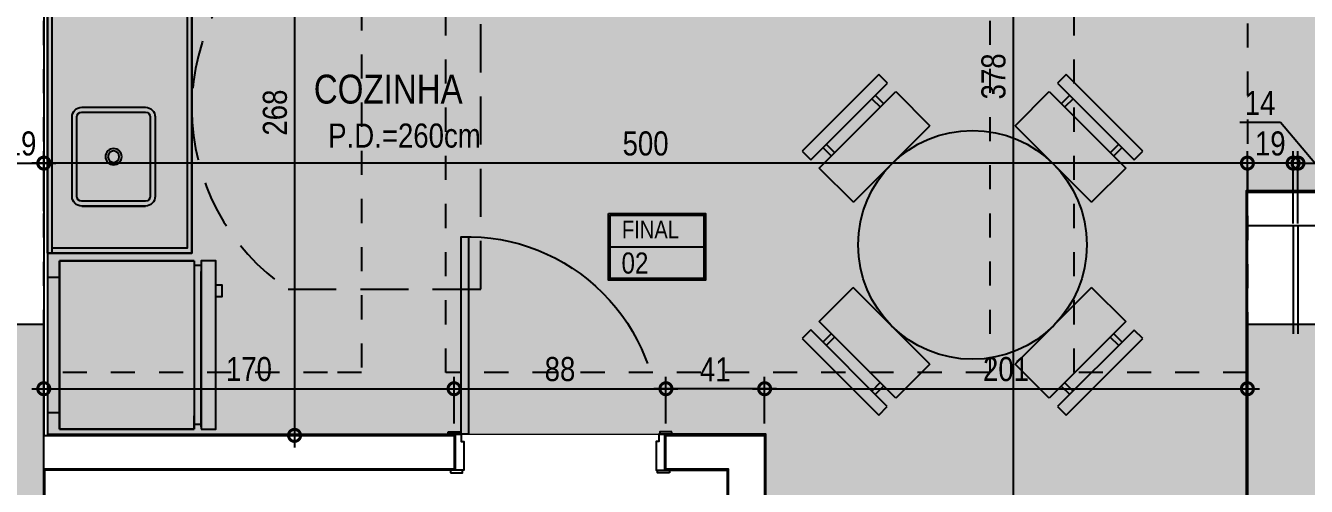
# Model space of a CAD drawing. Header units: metres. Extents: x -41 to 570, y -54 to 184.
# Drawn here: x -25.38 to -20.05, y 47.88 to 49.79 of the extents above; entities that cross this region are included whole.
import ezdxf
from ezdxf.enums import TextEntityAlignment as Align
from ezdxf.xclip import XClip

# ---------------------------------------------------------------- set-up
doc = ezdxf.new("R2010")
doc.units = ezdxf.units.M
doc.header["$XCLIPFRAME"] = 0
doc.linetypes.add('DASHEDX2', pattern=[1.5, 1, -0.5])
doc.linetypes.add('PUC$0$DASHEDX2', pattern=[1.5, 1, -0.5])
for name, color, linetype in [('1', 232, 'DASHEDX2'), ('4', 2, 'Continuous'), ('ARQ-DIM', 2, 'Continuous'), ('ARQ-SIM', 1, 'Continuous'), ('ARQ-TXT', 2, 'Continuous'), ('PUC$0$ARQ-ALV ACAB', 4, 'Continuous'), ('PUC$0$ARQ-ALV OSSO', 5, 'Continuous'), ('PUC$0$ARQ-CAX @ 1', 1, 'Continuous'), ('PUC$0$ARQ-HID', 7, 'Continuous'), ('PUC$0$ARQ-MOB', 7, 'Continuous'), ('PUC$0$ARQ-PRJ', 7, 'PUC$0$DASHEDX2')]:
    doc.layers.add(name, color=color, linetype=linetype)
doc.layers.add('PUC$0$ARQ-FORRO', color=9, linetype='Continuous', lineweight=5)
doc.styles.add('Adesa', font='ARIALN.TTF')
doc.dimstyles.new('ADESA 1-0050', dxfattribs={"dimtxt": 0.1, "dimasz": 0.1, "dimexe": 0.05, "dimexo": 0.05, "dimgap": 0.03, "dimtad": 1, "dimdec": 1, "dimlfac": 100, "dimzin": 12, "dimtxsty": 'Adesa', "dimblk": 'DOTSMALL', "dimcen": 1, "dimdle": 0.05, "dimclrd": 1, "dimclre": 1, "dimclrt": 256, "dimazin": 3, "dimtm": 1e-09, "dimtfac": 1, "dimtdec": 1, "dimtmove": 1, "dimatfit": 0, "dimldrblk": 'DOTSMALL', "dimfxl": 0.8, "dimtvp": 2, "dimtolj": 1, "dimtzin": 0, "dimarcsym": 0})

# ---------------------------------------------------------------- blocks, each defined once
blk = doc.blocks.new('PUC$0$00002ITA-AIT-PR-008-BSE-PLA-TIP-R00$0$Cuba 1')
blk.add_line((0.2050000000000978, 0.305000000000291), (0.2050000000000978, 0.03999999999996362))
for points in [[(0.1650000000001342, -4.547473508864641e-13, 0.414213562373095), (0.2050000000000978, 0.03999999999996362), (0.2050000000000978, 0.305000000000291, 0.414213562373095), (0.1650000000001342, 0.3449999999997999), (-0.1650000000001342, 0.3450000000002547, 0.414213562373095), (-0.2050000000001546, 0.3049999999998363), (-0.2050000000001546, 0.03999999999996362, 0.414213562373095), (-0.165000000000191, -4.547473508864641e-13)], [(-0.165000000000191, 0.02000000000043656), (0.1650000000001342, 0.01999999999952706, 0.414213562373095), (0.1849999999996612, 0.03999999999996362), (0.185000000000116, 0.3049999999998363, 0.414213562373095), (0.1650000000001342, 0.3249999999998181), (-0.1650000000001342, 0.3249999999998181, 0.414213562373095), (-0.185000000000116, 0.3049999999998363), (-0.1849999999996612, 0.03999999999996362, 0.414213562373095)]]:
    blk.add_lwpolyline(points, format="xyb", close=True)
for radius in [0.0337021129208581, 0.0237021129208581]:
    blk.add_circle((0, 0.1725000000001273), radius)
blk = doc.blocks.new('*U3397')
at = {"linetype": 'Continuous'}
blk.add_lwpolyline([(0, 0), (0, 0.5999999918791219), (-1.199999999998907, 0.5999999918791219), (-1.199999999998907, 0)], dxfattribs=at)
at = {"lineweight": -2}
for points in [[(-1.199999999998907, 0), (-1.199999999998907, 0.5999999918791219), (0, 0.5999999918791219), (0, 0)], [(-1.179999999998907, 0.02), (-1.179999999998907, 0.5799999918791219), (-0.02000000000000002, 0.5799999918791219), (-0.02, 0.02000000000000013)], [(0, 0.02), (-1.199999999998907, 0.02)], [(0, 0), (-1.199999999998907, 0)]]:
    blk.add_lwpolyline(points, dxfattribs=at)
at = {"lineweight": -2, "extrusion": (0, 0, -1), "zscale": -1, "rotation": 180}
blk.add_blockref('PUC$0$00002ITA-AIT-PR-008-BSE-PLA-TIP-R00$0$Cuba 1', (0.4000000000196451, 0.4474999923912041), dxfattribs=at)
blk = doc.blocks.new('*U3358')
for points in [[(-0.0449999999998454, 0.009997984114258342), (0.004999999999881755, 0.009997984114258342), (0.004999999999881755, -2.015886158888633e-06), (-0.0449999999998454, -2.015886158888633e-06)], [(0.8649999999987085, 0.009997984045676757), (0.8149999999989813, 0.009997984045676757), (0.8149999999989813, -2.015954768895198e-06), (0.8649999999987085, -2.015954768895198e-06)], [(-0.05500000000006366, -0.1599999999634463), (-0.005000000000336513, -0.1599999999634463), (-0.005000000000336513, -0.1499999999630006), (-0.05500000000006366, -0.1499999999630006)], [(0, -0.1499999999630859), (1.836970198722978e-17, -0.9699999999633985), (0.03000000000020011, -0.9699999999633985), (0.03000000000020009, -0.1499999999630859)], [(0.8749999999981309, -0.1599999999637873), (0.8249999999984038, -0.1599999999637873), (0.8249999999984038, -0.1499999999633417), (0.8749999999981309, -0.1499999999633417)]]:
    blk.add_lwpolyline(points, close=True)
for points in [[(-0.03999999999973625, -0.1499999999628585), (-3.410605131648481e-13, -0.1499999999630859), (-3.410605131648481e-13, -0.1199999999628858), (0.009999999999877218, -0.1199999999628858), (0.009999999999877208, -2.015931775732269e-06), (-0.02500000000077308, -2.015931548358593e-06), (-0.02499999999952252, -0.1499999999628585)], [(0.8599999999991678, -0.1499999999630859), (0.82, -0.1499999999633133), (0.82, -0.1199999999631132), (0.8099999999997817, -0.1199999999631132), (0.8099999999989859, -2.015968752376238e-06), (0.8450000000000909, -2.015968525002562e-06), (0.8449999999995225, -0.1499999999630859)]]:
    blk.add_lwpolyline(points)
at = {"layer": 'PUC$0$ARQ-PRJ'}
blk.add_arc((0.02365384615401838, -0.1736538461175936), 0.7966973711411199, 268.2986453946612, 1.701354605348371, dxfattribs=at)
blk = doc.blocks.new('PUC$0$pl apto tipo 2 puc')
at = {"layer": 'PUC$0$ARQ-ALV ACAB'}
for points in [[(-25.2938109331467, 0.7660866834710731), (-25.29380644525006, -1.905034687509279), (-23.59942166852166, -1.905037636971784), (-23.59942166852166, -2.055035621002936), (-23.66942183153754, -2.055035604673208)], [(-19.90392452470365, -0.8944722670301308), (-20.3138174298766, -0.8944710599096544), (-20.3138618571959, -2.303868240150332), (-22.3094662215249, -2.303868240150332), (-22.30942183153694, -1.905034682075382), (-22.46442184896702, -1.905034682075417), (-22.72942183153695, -1.905035623269441), (-22.72942183153695, -2.055035605839919), (-22.46942183153749, -2.055035605839919), (-22.46946622152544, -2.453843852803653), (-14.95874031513672, -2.453843797775863)]]:
    blk.add_lwpolyline(points, dxfattribs=at)
at = {"layer": 'PUC$0$ARQ-ALV OSSO'}
for points in [[(-24.6509143198766, 2.86041901385741), (-25.30881744382383, 2.860418981222268), (-25.30881744382383, -1.910034682075384), (-23.60442166851954, -1.910035675341597), (-23.60442183153646, -2.050035675341626), (-25.30881744382292, -2.05003468207542)], [(-20.30886183381179, -2.448843797776159), (-22.46446622152545, -2.448843798551589), (-22.46442183153749, -2.050035605839923), (-22.72442183153695, -2.050035605839923), (-22.72442183153695, -1.910035605839944), (-22.46442183153749, -1.910034682075384), (-22.31442183153695, -1.910034682075384), (-22.3144662215249, -2.308868240150335), (-20.30886185733428, -2.308868240150335), (-20.30881743001498, -0.8994710737728715), (-19.90892455241732, -0.8994722531669472), (-19.90892460132267, -1.039472171657976), (-19.95881742802688, -1.039471073772872), (-19.95854017026456, -2.308868239374905), (-18.04970120253723, -2.308868239374905), (-18.04997605605645, -1.03913501804466), (-19.2289245225314, -1.03947179378678), (-19.22892463120965, -0.8994713615553983), (-17.50911775940756, -0.8994809129914351), (-17.50911716002599, -0.8494809129933493), (-17.36911712231962, -0.8494974467863791), (-17.36911670400207, -0.8994701329405564), (-17.02907032773179, -0.8994701329405564), (-17.02900724611779, -1.039135855400338)], [(-20.11881742802688, -1.039471073772872), (-20.11881744183483, -1.488836797142547)], [(-20.09881742802688, -1.039471073772872), (-20.09881744183483, -1.488836797142547)]]:
    blk.add_lwpolyline(points, dxfattribs=at)
at = {"layer": 'PUC$0$ARQ-ALV OSSO', "elevation": 8.63671264700074e-06}
blk.add_lwpolyline([(-19.95881742802688, -1.039471073772872), (-20.3088174339154, -1.039471064018819)], dxfattribs=at)
at = {"layer": 'PUC$0$ARQ-CAX @ 1', "xscale": -1, "rotation": 180}
blk.add_blockref('*U3358', (-23.57442184815656, -2.055037636934482), dxfattribs=at)
at = {"layer": 'PUC$0$ARQ-HID', "extrusion": (0, 0, -1), "xscale": -1.000000000000006, "zscale": -1.000000000000006, "rotation": 90}
blk.add_blockref('*U3397', (25.29380687045455, -1.152542704553106), dxfattribs=at)
blk = doc.blocks.new('PUC$0$GELADEIRA')
for p, q in [((-0.6999985621428777, 0.7092458692974333), (-0.699998562140604, 0.1500008279879694)), ((-0.6999985621404903, 0.7092458692974333), (1.437859395991836e-06, 0.7092458692974333)), ((-0.699998562140604, 0.1500008279870599), (-0.699998562140604, 0.7092458692974333)), ((-0.6999985621404903, 0.1500008279879694), (-0.6999985621404903, 0.7092458692974333)), ((-0.009807916487375223, 0.7391569013258277), (-0.6546741207783497, 0.7391569013258277)), ((-0.05502648320498338, 0.7391492746525046), (-0.009807923656921957, 0.7391569013276467)), ((-0.009807916487261537, 0.7391569013267372), (-0.05502143961894035, 0.7391492755010631)), ((1.437857008568244e-06, 0.7092458693010713), (-0.05502143962155515, 0.7092458692992523)), ((-0.05502143961894035, 0.7092458692983428), (1.437859509678674e-06, 0.7092458692983428)), ((1.437859395936325e-06, 0.1500008279887652), (1.437857008568244e-06, 0.7092458693010713)), ((1.437859395991836e-06, 0.7092458692974333), (1.437859395936325e-06, 0.1500008279869463)), ((1.437859509678674e-06, 0.7092458692983428), (1.437859509623163e-06, 0.1500008279878557)), ((-0.699998562140604, 0.1500008279879694), (1.437859395936325e-06, 0.1500008279887652)), ((1.437859395936325e-06, 0.1500008279869463), (-0.699998562140604, 0.1500008279870599)), ((1.437859509623163e-06, 0.1500008279878557), (-0.6999985621404903, 0.1500008279879694))]:
    blk.add_line(p, q)
blk.add_lwpolyline([(1.437859509678674e-06, 0.7391569013267372), (1.437859509678674e-06, 0.800000827989038), (-0.6999985621404903, 0.8000008279891517), (-0.6999985621404903, 0.7391569013267372)], close=True)
for points in [[(-0.5999985621404675, 0.8000008279891517), (-0.5999985621404675, 0.8240008279891526), (-0.5499985621404562, 0.8240008279891526), (-0.5499985621404562, 0.8000008279891517)], [(-0.6799985621405085, 0.7391569013267372), (-0.6799985621405085, 0.7092458692974333)], [(-0.01999856214047213, 0.7391569013267372), (-0.01999856214047213, 0.7092458692983428)], [(-0.6299985621404403, 0.1500008279879694), (-0.6299985621400992, 0.1000008279879012), (-0.06999856214099515, 0.100000827990175), (-0.06999999999999323, 0.1500000019029131)]]:
    blk.add_lwpolyline(points)
blk = doc.blocks.new('PUC$0$ARQ-LAY-CAD')
for p, q in [((-0.2250000071179556, 0.2999999999993292), (-0.2250000071179556, 0.250000056934482)), ((0.2249999999997954, 0.2999999999993292), (-0.2250000071179556, 0.2999999999993292)), ((0.2249999999997954, 0.250000056934482), (0.2249999999997954, 0.2999999999993292)), ((-0.2250000071179556, 0.250000056934482), (0.2249999999997954, 0.250000056934482)), ((-0.153799955449017, 0.2500001270509529), (-0.1537999483321073, 0.2000001270508278)), ((-0.1337999554499447, 0.250000129897785), (-0.1337999483329213, 0.2000001298974894)), ((-0.1337999554499447, 0.250000129897785), (-0.1337999483329213, 0.2000001298984557)), ((0.1337979952626256, 0.2500000932314492), (0.1337980023794216, 0.2000000932312105)), ((0.1537979952628348, 0.2500000960771445), (0.1537980023790624, 0.2000000960779289)), ((-0.2249999999999091, 0.2000000569358349), (0.2249999999997954, 0.2000000569358349)), ((-0.2249999999999091, 0), (-0.2249999999999091, 0.2000000569358349)), ((0.2249999999997954, 0.2000000569358349), (0.2249999999997954, 0))]:
    blk.add_line(p, q)
blk.add_lwpolyline([(-0.2249999999999091, 0), (0.2249999999997954, 0)])
blk = doc.blocks.new('PUC$0$layout pcd puc 4')
at = {"layer": 'PUC$0$ARQ-MOB', "color": 7}
blk.add_circle((6.487021553187368, 3.974986310759519, -4.318356323902826e-06), 0.475, dxfattribs=at)
at = {"layer": 'PUC$0$ARQ-MOB'}
for name, p, rotation in [('PUC$0$GELADEIRA', (10.43000202778858, 4.740553274445055), 90), ('PUC$0$ARQ-LAY-CAD', (6.15114583214045, 4.310862031839825, -4.318356323902826e-06), 45.00000000000003), ('PUC$0$ARQ-LAY-CAD', (6.823220932958773, 4.310526293187472, -4.318356323902826e-06), 315), ('PUC$0$ARQ-LAY-CAD', (6.151145832107066, 3.639110589712601, -4.318356323902826e-06), 135), ('PUC$0$ARQ-LAY-CAD', (6.822897274234283, 3.639110589679213, -4.318356323902826e-06), 224.9999999999999)]:
    blk.add_blockref(name, p, dxfattribs=dict(at, rotation=rotation))
blk = doc.blocks.new('PUC$0$pl forro pcd 4')
at = {"layer": 'PUC$0$ARQ-FORRO'}
h = blk.add_hatch(color=256, dxfattribs=at)
h.dxf.hatch_style = 1
h.paths.add_polyline_path([(-7.23879652696229, -2.089368083060542), (-5.339993493638598, -2.089353506230857), (-5.339994648482001, -0.6993584898834087), (-1.879394940012102, -0.6993555643876022), (-1.879389246602937, 0.5686286824677751), (-1.729389246758299, 0.5686286824677751), (-1.729387769846628, -2.541876457939907e-05), (4.037659095956769e-11, -2.403057370514716e-05), (-4.487856269719259e-06, 2.671097340406646), (-2.984389101569381, 2.67109733497275), (-2.984389101569381, 3.069950566428709), (-4.979993465898378, 3.069957869700183), (-4.97999350319002, 1.660540739796744), (-7.238786581929105, 1.660530432728436)])
blk.add_lwpolyline([(-7.23879652696229, -2.089368083060542), (-5.339993493638598, -2.089353506230857), (-5.339994648482001, -0.6993584898834087), (-1.879394940012102, -0.6993555643876022), (-1.879389246602937, 0.5686286824677751), (-1.729389246758299, 0.5686286824677751), (-1.729387769846628, -2.541876457939907e-05), (4.037659095956769e-11, -2.403057370514716e-05), (-4.487856269719259e-06, 2.671097340406646), (-2.984389101569381, 2.67109733497275), (-2.984389101569381, 3.069950566428709), (-4.979993465898378, 3.069957869700183), (-4.97999350319002, 1.660540739796744), (-7.238786581929105, 1.660530432728436)], close=True, dxfattribs=at)
blk = doc.blocks.new('PUC')
at = {"layer": 'PUC$0$ARQ-ALV ACAB', "elevation": -4.318356323902826e-06}
for points in [[(25.70498869996278, -47.54494141498326), (25.30003309, -47.54494141498326), (25.29503309, -47.54494141498326), (25.29503285467322, -47.94875052779589)], [(23.66059308772575, -47.94374960808621), (25.29503285758704, -47.94375056058443)]]:
    blk.add_lwpolyline(points, dxfattribs=at)
at = {"layer": 'PUC$0$ARQ-PRJ', "ltscale": 0.2, "elevation": -4.31835632350037e-06}
blk.add_lwpolyline([(24.28497813476367, -48.69624250820576), (23.48497813476542, -48.69624250820485), (23.48497813476349, -50.19624250820576), (24.28497813476367, -50.19624250820576, 0.5333333333332932)], format="xyb", close=True, dxfattribs=at)
at = {"layer": 'PUC$0$ARQ-ALV OSSO', "rotation": 180}
blk.add_blockref('PUC$0$pl apto tipo 2 puc', (-0.008828743811791995, -49.99878521275942, -4.318356323902826e-06), dxfattribs=at)
at = {"layer": 'PUC$0$ARQ-FORRO'}
blk.add_blockref('PUC$0$pl forro pcd 4', (25.28498218929454, -50.76487119067353, -4.318356323902826e-06), dxfattribs=at)
at = {"layer": 'PUC$0$ARQ-MOB'}
blk.add_blockref('PUC$0$layout pcd puc 4', (14.9549775947154, -52.85491027823139, -4.318356323902826e-06), dxfattribs=at)
blk = doc.blocks.new('N AP')
for points in [[(0.3098251717421572, 0.522305559704147), (0.8623520984882341, 0.522305559704147), (0.8623520984882341, 0.1419261957559001), (0.3098251717421572, 0.1419261957559001)], [(0.3198251717421481, 0.512305559704156), (0.8523520984882432, 0.512305559704156), (0.8523520984882432, 0.1519261957558911), (0.3198251717421481, 0.1519261957558911)]]:
    blk.add_lwpolyline(points, close=True)
for points in [[(0.3198251717421481, 0.3321158777300235), (0.8523520984882432, 0.3321158777300235)], [(0.3198251717421481, 0.1519261957558911), (0.8523520984882432, 0.1519261957558911)]]:
    blk.add_lwpolyline(points)
at = {"insert": (0.3864220730293954, 0.4801433299506443), "char_height": 0.1, "attachment_point": 1, "style": 'Adesa'}
blk.add_mtext_dynamic_manual_height_columns('FINAL', width=0.3500996247524721, gutter_width=50, heights=[0], dxfattribs=at)
at = {"style": 'Adesa'}
blk.add_attdef('00', text='', height=0.1, dxfattribs=at).set_placement((0.5673084881182842, 0.1710484540343935), align=Align.CENTER)
blk = doc.blocks.new('_DotSmall')
at = {"color": 0, "linetype": 'ByBlock', "const_width": 0.5}
blk.add_lwpolyline([(-0.0625, 0, 1), (0.0625, 0, 1)], format="xyb", close=True, dxfattribs=at)
blk = doc.blocks.new('*D316')
at = {"layer": 'ARQ-DIM', "color": 1, "lineweight": -2, "transparency": 16777216}
for p, q in [((-25.48961670640481, 49.18815456912157), (-25.48961670640481, 49.26952796761465)), ((-25.29939908816097, 49.18815410744569), (-25.29939908816097, 49.26952796761465)), ((-25.53961670640481, 49.21952796761465), (-25.24939908816097, 49.21952796761465))]:
    blk.add_line(p, q, dxfattribs=at)
at = {"layer": 'Defpoints', "color": 0, "transparency": 16777216}
for p in [(-25.29939908816097, 49.21952796761465), (-25.48961670640481, 49.13815456912157, -4.318356323902826e-06), (-25.29939908816097, 49.13815410744569, -4.318356323902826e-06)]:
    blk.add_point(p, dxfattribs=at)
at = {"layer": 'ARQ-DIM', "color": 1, "lineweight": -2, "transparency": 16777216, "xscale": 0.1, "yscale": 0.1, "zscale": 0.1, "rotation": 180}
blk.add_blockref('_DotSmall', (-25.48961670640481, 49.21952796761465), dxfattribs=at)
at = {"layer": 'ARQ-DIM', "color": 1, "lineweight": -2, "transparency": 16777216, "xscale": 0.1, "yscale": 0.1, "zscale": 0.1}
blk.add_blockref('_DotSmall', (-25.29939908816097, 49.21952796761465), dxfattribs=at)
at = {"layer": 'ARQ-DIM', "transparency": 16777216, "insert": (-25.39450789728289, 49.30058526638683), "char_height": 0.1, "attachment_point": 5, "style": 'Adesa'}
blk.add_mtext('\\A1;19', dxfattribs=at)
blk = doc.blocks.new('*D358')
at = {"layer": 'ARQ-DIM', "color": 1, "lineweight": -2, "transparency": 16777216}
for p, q in [((-20.16265922632746, 49.38884928406008), (-20.33214080886497, 49.38884928406008)), ((-20.01998869211356, 49.21952796761465), (-20.16265922632746, 49.38884928406008)), ((-20.08998868421509, 48.96933746400328), (-20.08998868421509, 49.26952796761465)), ((-19.94998870001204, 49.10933643175706), (-19.94998870001204, 49.26952796761465)), ((-20.08998868421509, 49.21952796761465), (-20.18998868421509, 49.21952796761465)), ((-20.08998868421509, 49.21952796761465), (-19.94998870001204, 49.21952796761465)), ((-20.08998868421509, 49.21952796761465), (-19.94998870001204, 49.21952796761465)), ((-19.94998870001204, 49.21952796761465), (-19.84998870001203, 49.21952796761465))]:
    blk.add_line(p, q, dxfattribs=at)
at = {"layer": 'Defpoints', "color": 0, "transparency": 16777216}
for p in [(-19.94998870001204, 49.21952796761465), (-19.94998870001204, 49.05933643175707, -4.318356323902826e-06), (-20.08998868421509, 48.91933746400328, -4.318356323902826e-06)]:
    blk.add_point(p, dxfattribs=at)
at = {"layer": 'ARQ-DIM', "color": 1, "lineweight": -2, "transparency": 16777216, "xscale": 0.1, "yscale": 0.1, "zscale": 0.1}
blk.add_blockref('_DotSmall', (-20.08998868421509, 49.21952796761465), dxfattribs=at)
at = {"layer": 'ARQ-DIM', "color": 1, "lineweight": -2, "transparency": 16777216, "xscale": 0.1, "yscale": 0.1, "zscale": 0.1, "rotation": 180}
blk.add_blockref('_DotSmall', (-19.94998870001204, 49.21952796761465), dxfattribs=at)
at = {"layer": 'ARQ-DIM', "transparency": 16777216, "insert": (-20.24740001759622, 49.46905392253211), "char_height": 0.1, "attachment_point": 5, "style": 'Adesa'}
blk.add_mtext('\\A1;14', dxfattribs=at)
blk = doc.blocks.new('*D359')
at = {"layer": 'ARQ-DIM', "color": 1, "lineweight": -2, "transparency": 16777216}
for p, q in [((-20.2999886901036, 48.96933747375734), (-20.2999886901036, 49.26952796761465)), ((-20.10998868421508, 48.96933746400328), (-20.10998868421508, 49.26952796761465)), ((-20.05998868421508, 49.21952796761465), (-20.3499886901036, 49.21952796761465))]:
    blk.add_line(p, q, dxfattribs=at)
at = {"layer": 'Defpoints', "color": 0, "transparency": 16777216}
for p in [(-20.2999886901036, 49.21952796761465), (-20.2999886901036, 48.91933747375734, 4.318356323097915e-06), (-20.10998868421508, 48.91933746400328, -4.318356323902826e-06)]:
    blk.add_point(p, dxfattribs=at)
at = {"layer": 'ARQ-DIM', "color": 1, "lineweight": -2, "transparency": 16777216, "xscale": 0.1, "yscale": 0.1, "zscale": 0.1, "rotation": 180}
blk.add_blockref('_DotSmall', (-20.2999886901036, 49.21952796761465), dxfattribs=at)
at = {"layer": 'ARQ-DIM', "color": 1, "lineweight": -2, "transparency": 16777216, "xscale": 0.1, "yscale": 0.1, "zscale": 0.1}
blk.add_blockref('_DotSmall', (-20.10998868421508, 49.21952796761465), dxfattribs=at)
at = {"layer": 'ARQ-DIM', "transparency": 16777216, "insert": (-20.20498868715934, 49.30058526638683), "char_height": 0.1, "attachment_point": 5, "style": 'Adesa'}
blk.add_mtext('\\A1;19', dxfattribs=at)
blk = doc.blocks.new('*D360')
at = {"layer": 'ARQ-DIM', "color": 1, "lineweight": -2, "transparency": 16777216}
for p, q in [((-25.29998870001204, 49.01934968047147), (-25.29998870001204, 49.26952796761465)), ((-20.2999886901036, 48.96933747375734), (-20.2999886901036, 49.26952796761465)), ((-20.2499886901036, 49.21952796761465), (-25.34998870001204, 49.21952796761465))]:
    blk.add_line(p, q, dxfattribs=at)
at = {"layer": 'Defpoints', "color": 0, "transparency": 16777216}
for p in [(-25.29998870001204, 49.21952796761465), (-25.29998870001204, 48.96934968047147, -4.318356323902826e-06), (-20.2999886901036, 48.91933747375734, 4.318356323097915e-06)]:
    blk.add_point(p, dxfattribs=at)
at = {"layer": 'ARQ-DIM', "color": 1, "lineweight": -2, "transparency": 16777216, "xscale": 0.1, "yscale": 0.1, "zscale": 0.1, "rotation": 180}
blk.add_blockref('_DotSmall', (-25.29998870001204, 49.21952796761465), dxfattribs=at)
at = {"layer": 'ARQ-DIM', "color": 1, "lineweight": -2, "transparency": 16777216, "xscale": 0.1, "yscale": 0.1, "zscale": 0.1}
blk.add_blockref('_DotSmall', (-20.2999886901036, 49.21952796761465), dxfattribs=at)
at = {"layer": 'ARQ-DIM', "transparency": 16777216, "insert": (-22.79998869505782, 49.30058526638683), "char_height": 0.1, "attachment_point": 5, "style": 'Adesa'}
blk.add_mtext('\\A1;500', dxfattribs=at)
blk = doc.blocks.new('*D374')
at = {"layer": 'ARQ-DIM', "color": 1, "lineweight": -2, "transparency": 16777216}
for p, q in [((-24.25836611128235, 50.81989583023987), (-24.25836611128235, 48.0387733829817)), ((-24.49120387242601, 50.76989583023988), (-24.20836611128235, 50.76989583023988)), ((-24.49120085472417, 48.08877338298169), (-24.20836611128235, 48.08877338298169))]:
    blk.add_line(p, q, dxfattribs=at)
at = {"layer": 'Defpoints', "color": 0, "transparency": 16777216}
for p in [(-24.54120387242601, 50.76989583023988, -4.318356323902826e-06), (-24.54120085472417, 48.08877338298169, -4.318356323902826e-06), (-24.25836611128235, 48.08877338298169)]:
    blk.add_point(p, dxfattribs=at)
at = {"layer": 'ARQ-DIM', "color": 1, "lineweight": -2, "transparency": 16777216, "xscale": 0.1, "yscale": 0.1, "zscale": 0.1}
for p, rotation in [((-24.25836611128235, 50.76989583023988), 90), ((-24.25836611128235, 48.08877338298169), 270)]:
    blk.add_blockref('_DotSmall', p, dxfattribs=dict(at, rotation=rotation))
at = {"layer": 'ARQ-DIM', "transparency": 16777216, "insert": (-24.3394234100545, 49.42933460661078), "char_height": 0.1, "attachment_point": 5, "rotation": 90, "style": 'Adesa'}
blk.add_mtext('\\A1;268', dxfattribs=at)
blk = doc.blocks.new('*D379')
at = {"layer": 'ARQ-DIM', "color": 1, "lineweight": -2, "transparency": 16777216}
for p, q in [((-21.27330642612014, 51.5192020791067), (-21.27330642612014, 47.6399169726091)), ((-21.1405867500304, 51.4692020791067), (-21.32330642612014, 51.4692020791067)), ((-21.15119779023644, 47.6899169726091), (-21.32330642612014, 47.6899169726091))]:
    blk.add_line(p, q, dxfattribs=at)
at = {"layer": 'Defpoints', "color": 0, "transparency": 16777216}
for p in [(-21.0905867500304, 51.4692020791067, -8.636712647805652e-06), (-21.27330642612014, 47.6899169726091), (-21.10119779023644, 47.6899169726091, -4.318356323902826e-06)]:
    blk.add_point(p, dxfattribs=at)
at = {"layer": 'ARQ-DIM', "color": 1, "lineweight": -2, "transparency": 16777216, "xscale": 0.1, "yscale": 0.1, "zscale": 0.1}
for p, rotation in [((-21.27330642612014, 51.4692020791067), 90), ((-21.27330642612014, 47.6899169726091), 270)]:
    blk.add_blockref('_DotSmall', p, dxfattribs=dict(at, rotation=rotation))
at = {"layer": 'ARQ-DIM', "transparency": 16777216, "insert": (-21.35436372489229, 49.5795595258579), "char_height": 0.1, "attachment_point": 5, "rotation": 90, "style": 'Adesa'}
blk.add_mtext('\\A1;378', dxfattribs=at)
blk = doc.blocks.new('*D382')
at = {"layer": 'ARQ-DIM', "color": 1, "lineweight": -2, "transparency": 16777216}
for p, q in [((-25.29998870001204, 48.13877385570077), (-25.29998870001204, 48.33252097652395)), ((-23.595592924709, 48.13877177651792), (-23.595592924709, 48.33252097652395)), ((-25.34998870001204, 48.28252097652395), (-23.545592924709, 48.28252097652395))]:
    blk.add_line(p, q, dxfattribs=at)
at = {"layer": 'Defpoints', "color": 0, "transparency": 16777216}
for p in [(-23.595592924709, 48.28252097652395), (-25.29998870001204, 48.08877385570077, -4.318356323902826e-06), (-23.595592924709, 48.08877177651792, -4.318356323902826e-06)]:
    blk.add_point(p, dxfattribs=at)
at = {"layer": 'ARQ-DIM', "color": 1, "lineweight": -2, "transparency": 16777216, "xscale": 0.1, "yscale": 0.1, "zscale": 0.1, "rotation": 180}
blk.add_blockref('_DotSmall', (-25.29998870001204, 48.28252097652395), dxfattribs=at)
at = {"layer": 'ARQ-DIM', "color": 1, "lineweight": -2, "transparency": 16777216, "xscale": 0.1, "yscale": 0.1, "zscale": 0.1}
blk.add_blockref('_DotSmall', (-23.595592924709, 48.28252097652395), dxfattribs=at)
at = {"layer": 'ARQ-DIM', "transparency": 16777216, "insert": (-24.44779081236052, 48.36357827529613), "char_height": 0.1, "attachment_point": 5, "style": 'Adesa'}
blk.add_mtext('\\A1;170', dxfattribs=at)
blk = doc.blocks.new('*D383')
at = {"layer": 'ARQ-DIM', "color": 1, "lineweight": -2, "transparency": 16777216}
for p, q in [((-23.595592924709, 48.13877177651792), (-23.595592924709, 48.33252097652395)), ((-22.71559308772515, 48.13877180051759), (-22.71559308772515, 48.33252097652395)), ((-23.645592924709, 48.28252097652395), (-22.66559308772515, 48.28252097652395))]:
    blk.add_line(p, q, dxfattribs=at)
at = {"layer": 'Defpoints', "color": 0, "transparency": 16777216}
for p in [(-22.71559308772515, 48.28252097652395), (-23.595592924709, 48.08877177651792, -4.318356323902826e-06), (-22.71559308772515, 48.08877180051759, -4.318356323902826e-06)]:
    blk.add_point(p, dxfattribs=at)
at = {"layer": 'ARQ-DIM', "color": 1, "lineweight": -2, "transparency": 16777216, "xscale": 0.1, "yscale": 0.1, "zscale": 0.1, "rotation": 180}
blk.add_blockref('_DotSmall', (-23.595592924709, 48.28252097652395), dxfattribs=at)
at = {"layer": 'ARQ-DIM', "color": 1, "lineweight": -2, "transparency": 16777216, "xscale": 0.1, "yscale": 0.1, "zscale": 0.1}
blk.add_blockref('_DotSmall', (-22.71559308772515, 48.28252097652395), dxfattribs=at)
at = {"layer": 'ARQ-DIM', "transparency": 16777216, "insert": (-23.15559300621708, 48.36357827529613), "char_height": 0.1, "attachment_point": 5, "style": 'Adesa'}
blk.add_mtext('\\A1;88', dxfattribs=at)
blk = doc.blocks.new('*D384')
at = {"layer": 'ARQ-DIM', "color": 1, "lineweight": -2, "transparency": 16777216}
for p, q in [((-22.71559308772515, 48.13877180051759), (-22.71559308772515, 48.33252097652395)), ((-22.30559308772515, 48.13877385570077), (-22.30559308772515, 48.33252097652395)), ((-22.25559308772515, 48.28252097652395), (-22.76559308772515, 48.28252097652395))]:
    blk.add_line(p, q, dxfattribs=at)
at = {"layer": 'Defpoints', "color": 0, "transparency": 16777216}
for p in [(-22.71559308772515, 48.28252097652395), (-22.71559308772515, 48.08877180051759, -4.318356323902826e-06), (-22.30559308772515, 48.08877385570077, -4.318356323902826e-06)]:
    blk.add_point(p, dxfattribs=at)
at = {"layer": 'ARQ-DIM', "color": 1, "lineweight": -2, "transparency": 16777216, "xscale": 0.1, "yscale": 0.1, "zscale": 0.1, "rotation": 180}
blk.add_blockref('_DotSmall', (-22.71559308772515, 48.28252097652395), dxfattribs=at)
at = {"layer": 'ARQ-DIM', "color": 1, "lineweight": -2, "transparency": 16777216, "xscale": 0.1, "yscale": 0.1, "zscale": 0.1}
blk.add_blockref('_DotSmall', (-22.30559308772515, 48.28252097652395), dxfattribs=at)
at = {"layer": 'ARQ-DIM', "transparency": 16777216, "insert": (-22.51059308772515, 48.36272561499599), "char_height": 0.1, "attachment_point": 5, "style": 'Adesa'}
blk.add_mtext('\\A1;41', dxfattribs=at)
blk = doc.blocks.new('*D385')
at = {"layer": 'ARQ-DIM', "color": 1, "lineweight": -2, "transparency": 16777216}
for p, q in [((-22.30559308772515, 48.13877385570077), (-22.30559308772515, 48.33252097652395)), ((-20.29998870001203, 48.13877380214775), (-20.29998870001203, 48.33252097652395)), ((-22.35559308772515, 48.28252097652395), (-20.24998870001203, 48.28252097652395))]:
    blk.add_line(p, q, dxfattribs=at)
at = {"layer": 'Defpoints', "color": 0, "transparency": 16777216}
for p in [(-20.29998870001203, 48.28252097652395), (-22.30559308772515, 48.08877385570077, -4.318356323902826e-06), (-20.29998870001203, 48.08877380214776, -4.318356323902826e-06)]:
    blk.add_point(p, dxfattribs=at)
at = {"layer": 'ARQ-DIM', "color": 1, "lineweight": -2, "transparency": 16777216, "xscale": 0.1, "yscale": 0.1, "zscale": 0.1, "rotation": 180}
blk.add_blockref('_DotSmall', (-22.30559308772515, 48.28252097652395), dxfattribs=at)
at = {"layer": 'ARQ-DIM', "color": 1, "lineweight": -2, "transparency": 16777216, "xscale": 0.1, "yscale": 0.1, "zscale": 0.1}
blk.add_blockref('_DotSmall', (-20.29998870001203, 48.28252097652395), dxfattribs=at)
at = {"layer": 'ARQ-DIM', "transparency": 16777216, "insert": (-21.30279089386859, 48.36357827529613), "char_height": 0.1, "attachment_point": 5, "style": 'Adesa'}
blk.add_mtext('\\A1;201', dxfattribs=at)
blk = doc.blocks.new('est-lo-08-6sa-r00')
at = {"layer": '4'}
h = blk.add_hatch(color=8, dxfattribs=at)
h.dxf.hatch_style = 1
h.paths.add_polyline_path([(72.45359600000049, -775.948262999999), (89.9877070000004, -768.6301379999992), (31.82787399999984, -629.2800969999994), (14.29376300000001, -636.5982219999993)], flags=17)
h.paths.add_polyline_path([(-113.9049340000005, -1069.376460999999), (37.44213000000002, -1006.209490999998), (30.12385199999994, -988.6750119999992), (-103.6891010000002, -1044.523857999999), (-278.9303289999998, -624.6486359999992), (-286.2484539999996, -607.1145249999993), (-286.2484749999996, -607.1145339999996), (-307.0557899999995, -557.2605349999997), (-324.5898800000006, -564.5786499999994)])
h.paths.add_polyline_path([(-3206.956630999998, -1758.910156999999), (-3258.953831999998, -1634.325684), (-3291.253509999999, -1647.806439999999), (-3239.256308999999, -1772.390912999999)])
h.paths.add_polyline_path([(-2993.189753999998, -2271.092217999998), (-3020.151167, -2206.492820999998), (-3034.916840999999, -2212.655495999998), (-3140.452497999998, -1959.793706999999), (-3125.686931, -1953.631075999999), (-3148.796797999999, -1898.260197999999), (-3181.096476999999, -1911.740953999999), (-3025.489431999998, -2284.572973999999)])
h.paths.add_polyline_path([(-2947.092820999999, -1013.293024), (-2914.793142, -999.8122680000004), (-2953.309588, -907.527473), (-2985.609266, -921.0082290000005)])
h.paths.add_polyline_path([(-2727.356492000001, -1539.777800999999), (-2695.056814, -1526.297044999999), (-2733.573258999998, -1434.012249999999), (-2765.872937999999, -1447.493005999999)])
h.paths.add_polyline_path([(2122.48851, 465.4148090000003), (2070.491308999999, 589.9992829999999), (2038.191631, 576.5185270000004), (2090.188831999999, 451.9340530000002)])
h.paths.add_polyline_path([(2012.331383999999, 729.3495480000001), (1857.495358999999, 1100.334220999999), (1825.19568, 1086.853464999999), (1852.1572, 1022.254111), (1866.922767, 1028.416743), (1971.687404999999, 777.4023), (1956.921837999999, 771.2396689999997), (1980.031704999999, 715.8687919999996)])
h.paths.add_polyline_path([(2336.253806, -46.76345599999922), (2180.644029, 326.0751100000004), (2148.34435, 312.5943540000004), (2171.454217999999, 257.2234770000007), (2186.219784999999, 263.3861090000001), (2291.758174999999, 10.51777200000049), (2276.992607999999, 4.355141000000913), (2303.954127999999, -60.24421199999915)])
h.paths.add_polyline_path([(-385.5172349999993, -426.3873289999996), (-595.433067999999, 76.56770299999988), (-627.7327459999995, 63.08694799999952), (-600.7712259999996, -1.512405999999999), (-586.0056589999992, 4.650225999999691), (-426.1612139999996, -378.3345759999996), (-440.9267810000002, -384.4972079999997), (-417.8169139999999, -439.8680849999996)])
h.paths.add_polyline_path([(-83.24965799999964, 290.3351419999996), (-592.6617279999998, 77.7243639999995), (-382.7471940000005, -425.2275579999996), (-365.2130830000006, -417.9094339999997), (-567.8094919999992, 67.50837699999983), (-108.2312119999995, 259.3202749999996), (-7.318124999999773, 17.53411100000015), (-242.6443529999995, -80.68282400000008), (-140.96112, -324.3142569999997), (-70.36325099999982, -294.8491759999998), (-77.68137600000048, -277.3150649999997), (-130.7451330000004, -299.4620209999997), (-217.7921169999998, -90.89881099999997), (0, 0), (87.04691000000038, -208.5630329999998), (33.98315200000015, -230.7099889999997), (41.30127699999991, -248.2440999999996), (126.664713, -212.6163879999996), (103.5548460000003, -157.2455109999998), (88.78927800000055, -163.4081419999998), (-71.05370500000018, 219.5731569999998), (-56.28813799999982, 225.7357879999997)])
h.paths.add_polyline_path([(395.5056669999994, -856.7658279999989), (368.5441479999995, -792.1664749999987), (353.7785799999997, -798.329105999999), (193.1650519999996, -413.5015989999993), (207.9306199999999, -407.3389679999995), (184.8207519999999, -351.9680909999994), (-61.57965100000013, -454.8069989999995), (-28.45266399999963, -534.1692129999994), (-10.91852799999941, -526.8510599999992), (-36.72741499999947, -465.0229859999995), (159.8391989999999, -382.9829579999996), (355.8878640000003, -852.7124729999991), (159.32125, -934.7525009999987), (132.7484019999998, -871.0736249999991), (115.2142970000001, -878.391764999999), (141.787139, -942.0706259999986), (123.3301799999996, -949.7739149999989), (130.6483049999998, -967.3080259999988)])
h.paths.add_polyline_path([(-2506.849069, -2068.110103999999), (-2474.549390999999, -2054.629347999999), (-2513.065836, -1962.344552999999), (-2545.365514999999, -1975.825308999998)])
h.paths.add_polyline_path([(-2448.754924, -805.304224), (-2411.841008, -789.8976419999999), (-2450.357452999999, -697.6128460000004), (-2487.271369999998, -713.0194279999998)])
h.paths.add_polyline_path([(-2277.356152000001, -1215.972988999999), (-2240.442234999999, -1200.566406999999), (-2278.958680999999, -1108.281610999999), (-2315.872596999998, -1123.688192999999)])
h.paths.add_polyline_path([(-2180.680405, -1447.606533999999), (-2143.766489, -1432.199950999999), (-2182.282934, -1339.915155999999), (-2219.196851, -1355.321738)])
h.paths.add_polyline_path([(-2008.511896999999, -1860.119569999998), (-1971.59798, -1844.712986999999), (-2010.114424999999, -1752.428191999998), (-2047.028341999999, -1767.834773999999)])
h.paths.add_polyline_path([(-1950.417031, -597.315415), (-1918.117352999999, -583.8346590000001), (-1956.633798, -491.5498640000002), (-1988.933476999999, -505.0306199999999)])
h.paths.add_polyline_path([(-1779.018259, -1007.984179999999), (-1746.71858, -994.5034239999998), (-1785.235026, -902.218629), (-1817.534703999999, -915.6993849999996)])
h.paths.add_polyline_path([(-1682.342512999999, -1239.617724999999), (-1650.042834, -1226.136968999999), (-1688.559278999999, -1133.852173999999), (-1720.858957999999, -1147.332929999999)])
h.paths.add_polyline_path([(-1510.174004, -1652.130760999999), (-1477.874324999999, -1638.650004999999), (-1516.390770999999, -1546.365209999999), (-1548.690448999999, -1559.845965999998)])
h.paths.add_polyline_path([(-1456.693376999999, -391.2524330000001), (-1424.393697999999, -377.7716770000002), (-1462.910144, -285.4868820000001), (-1495.209821999999, -298.9676380000003)])
h.paths.add_polyline_path([(-1285.294603999999, -801.9211979999995), (-1252.994926, -788.4404419999995), (-1291.511371, -696.1556469999997), (-1323.811048999999, -709.6364029999997)])
h.paths.add_polyline_path([(-1188.618857999999, -1033.554742999999), (-1156.319178999999, -1020.073986999999), (-1194.835624999999, -927.7891919999992), (-1227.135303, -941.2699479999992)])
h.paths.add_polyline_path([(-1016.450349, -1446.067778999999), (-984.1506699999999, -1432.587022999999), (-1022.667116, -1340.302227999999), (-1054.966794, -1353.782983999999)])
h.paths.add_polyline_path([(-962.9697219999993, -185.189451), (-930.6700429999992, -171.7086949999999), (-969.1864889999995, -79.42390000000034), (-1001.486167, -92.90465600000022)])
h.paths.add_polyline_path([(-791.5709489999999, -595.8582159999995), (-759.2712709999993, -582.3774599999996), (-797.7877159999997, -490.0926649999998), (-830.087394, -503.5734209999997)])
h.paths.add_polyline_path([(-694.8952030000003, -827.4917609999992), (-662.5955239999994, -814.0110049999994), (-701.1119699999999, -721.7262099999994), (-733.4116480000001, -735.2069659999993)])
h.paths.add_polyline_path([(-522.7266940000001, -1240.004796999998), (-490.4270159999996, -1226.524040999999), (-528.943461, -1134.239245999999), (-561.2431389999995, -1147.720001999999)])
h.paths.add_polyline_path([(1351.53574, 780.8041629999996), (1383.835419, 794.2849189999998), (1345.318973, 886.5697139999991), (1313.019295, 873.0889579999994)])
h.paths.add_polyline_path([(353.014255, 364.0562249999997), (385.3139340000003, 377.5369809999997), (346.7974880000002, 469.8217759999997), (314.4978100000009, 456.3410209999996)])
h.paths.add_polyline_path([(848.5836060000001, 570.8895359999998), (885.4975220000001, 586.2961189999997), (846.9810769999999, 678.5809139999992), (810.0671610000003, 663.1743319999998)])
h.paths.add_polyline_path([(524.4120129999999, -46.61010899999968), (556.7116919999996, -33.12935299999981), (518.195247, 59.15544200000008), (485.8955680000002, 45.67468600000018)])
h.paths.add_polyline_path([(1019.981364, 160.2232020000003), (1056.895281, 175.6297840000001), (1018.378835, 267.9145800000003), (981.464919, 252.5079970000002)])
h.paths.add_polyline_path([(621.0882969999998, -278.2449419999995), (653.3879760000001, -264.7641859999995), (614.87153, -172.4793909999996), (582.5718519999997, -185.9601469999995)])
h.paths.add_polyline_path([(1116.657648, -71.41163099999949), (1153.571565, -56.00504899999964), (1115.055119, 36.27974600000056), (1078.141202999999, 20.87316400000049)])
h.paths.add_polyline_path([(1571.272069, 254.3193860000004), (1603.571747, 267.8001420000003), (1565.055302, 360.0849370000004), (1532.755624, 346.6041810000002)])
h.paths.add_polyline_path([(793.2568059999996, -690.757978999999), (825.5564849999996, -677.2772229999991), (787.0400389999993, -584.992427999999), (754.7403609999999, -598.473182999999)])
h.paths.add_polyline_path([(1288.825975999999, -483.9242339999991), (1325.739893, -468.5176519999992), (1287.223447, -376.2328559999991), (1250.309531, -391.6394389999991)])
h.paths.add_polyline_path([(1791.777927, -274.0091669999991), (1824.077604999999, -260.5284109999993), (1785.561159999999, -168.2436159999995), (1753.261481, -181.724370999999)])
h.paths.add_polyline_path([(-3349.413448999998, -1508.456442999999), (-3317.113664, -1494.975642999999), (-3340.223530999999, -1439.604766), (-3354.989096999999, -1445.767395999999), (-3459.753819999998, -1194.75275), (-3444.988254, -1188.590119), (-3471.949773999999, -1123.990766), (-3504.249558999999, -1137.471566)])
h.paths.add_polyline_path([(-359.6583730000003, -579.2150129999995), (-336.5486029999993, -634.5859029999993), (-321.7824039999996, -628.4230349999996), (-161.1694570000002, -1013.250897999999), (-175.9346760000003, -1019.413356999999), (-148.9732669999995, -1084.012691999999), (-116.6746340000003, -1070.532431999999), (-327.3587819999994, -565.7342929999993), (-359.6584599999998, -579.2150489999992)])
at = {"layer": '1'}
for p, q in [((-1876.27087, -961.8856769999998), (-2000.901427999999, -663.2728029999998)), ((-2026.460727999999, -692.9033979999997), (-1908.570547999999, -975.3664329999996)), ((-2117.133262, -1062.413215), (-2213.260326, -832.0942640000001)), ((-2238.819632, -861.7248609999999), (-2149.432946999999, -1075.893973)), ((-1809.831481, -934.1562), (-1876.27087, -961.8856769999998)), ((-1908.570547999999, -975.3664329999996), (-2117.133262, -1062.413215)), ((-2149.432946999999, -1075.893973), (-2162.475950999999, -1081.337665999999)), ((-2162.475950999999, -1081.337665999999), (-2271.255456999999, -1126.738426))]:
    blk.add_line(p, q, dxfattribs=at)
for points in [[(-1950.417031, -597.315415), (-1815.993339, -919.392461)], [(-2277.417316, -1111.974687), (-2360.642142999999, -912.5693150000002)]]:
    blk.add_lwpolyline(points, dxfattribs=at)
at = {"layer": '4', "linetype": 'Continuous'}
for points in [[(-1779.018258999999, -1007.98418), (-1746.71858, -994.503424), (-1785.235026, -902.218629), (-1817.534703999999, -915.6993849999999), (-1779.018258999999, -1007.98418)], [(-2277.356152, -1215.972989000001), (-2240.442234999998, -1200.566407), (-2278.958680999999, -1108.281610999999), (-2315.872596999999, -1123.688193), (-2277.356152, -1215.972989000001)]]:
    blk.add_lwpolyline(points, dxfattribs=at)

msp = doc.modelspace()

# ---------------------------------------------------------------- block references
at = {"linetype": 'Continuous'}
ref = msp.add_blockref('est-lo-08-6sa-r00', (0, 50), dxfattribs=dict(at, xscale=0.01, yscale=0.01, zscale=0.01, rotation=337.346050855639))
XClip(ref).set_block_clipping_path([(-3617.8293247106803, -1968.6238684087875), (2309.2219967836536, 505.1199023612098), (1831.3677091607203, 1650.0512895176275), (-4095.6836123336134, -823.6924812523694)])
at = {"rotation": 180}
msp.add_blockref('PUC', (0, 0), dxfattribs=at)
at = {"layer": 'ARQ-SIM'}
ref = msp.add_blockref('N AP', (-23.18045704472375, 48.62942347717505), dxfattribs=dict(at, xscale=0.73, yscale=0.73, zscale=0.73))
ref.add_attrib('00', '02', dxfattribs={"layer": '0', "height": 0.0876, "style": 'Adesa'}).set_placement((-22.84417715094092, 48.76078806030669), align=Align.CENTER)

# ---------------------------------------------------------------- texts
at = {"layer": 'ARQ-TXT', "style": 'Adesa'}
for s, height, p in [('COZINHA', 0.12, (-23.8691114907441, 49.52679523138896, -4.31835632350037e-06)), ('P.D.=260cm', 0.1, (-23.80163290365894, 49.33398031335987, -4.318356323502826e-06))]:
    msp.add_text(s, height=height, dxfattribs=at).set_placement(p, align=Align.MIDDLE)

# ---------------------------------------------------------------- dimensions: what is measured, and where the dimension line sits
at = {"layer": 'ARQ-DIM'}
for base, p1, p2, picture, middle in [((-21.27330642612014, 47.6899169726091), (-21.0905867500304, 51.46920207910667, -8.636712647805652e-06), (-21.10119779023643, 47.68991697260908, -4.318356323902826e-06), '*D379', (-21.35436372489229, 49.5795595258579)), ((-24.25836611128235, 48.08877338298169), (-24.54120387242599, 50.76989583023985, -4.318356323902826e-06), (-24.54120085472415, 48.08877338298166, -4.318356323902826e-06), '*D374', (-24.3394234100545, 49.42933460661078))]:
    dim = msp.add_linear_dim(base=base, p1=p1, p2=p2, angle=89.99999999999999, dimstyle='ADESA 1-0050', override={"dimdec": 0}, dxfattribs=at)
    dim.commit()
    dim.dimension.update_dxf_attribs({"geometry": picture, "text_midpoint": middle})
dim = msp.add_linear_dim(base=(-19.94998870001204, 49.21952796761465), p1=(-20.08998868421509, 48.91933746400328, -4.318356323902826e-06), p2=(-19.94998870001204, 49.05933643175707, -4.318356323902826e-06), dimstyle='ADESA 1-0050', dxfattribs=at)
dim.commit()
dim.dimension.update_dxf_attribs({"geometry": '*D358', "text_midpoint": (-20.19265922632746, 49.38884928406008), "dimtype": 160})
for base, p1, p2, picture, middle in [((-25.29939908816097, 49.21952796761465), (-25.48961670640481, 49.13815456912157, -4.318356323902826e-06), (-25.29939908816097, 49.13815410744569, -4.318356323902826e-06), '*D316', (-25.39450789728289, 49.30058526638683)), ((-20.2999886901036, 49.21952796761465), (-20.10998868421508, 48.91933746400328, -4.318356323902826e-06), (-20.2999886901036, 48.91933747375734, 4.318356323097915e-06), '*D359', (-20.20498868715934, 49.30058526638683)), ((-22.71559308772515, 48.28252097652395), (-23.595592924709, 48.08877177651792, -4.318356323902826e-06), (-22.71559308772515, 48.08877180051759, -4.318356323902826e-06), '*D383', (-23.15559300621708, 48.36357827529613)), ((-22.71559308772515, 48.28252097652395), (-22.30559308772515, 48.08877385570077, -4.318356323902826e-06), (-22.71559308772515, 48.08877180051759, -4.318356323902826e-06), '*D384', (-22.51059308772515, 48.36272561499599))]:
    dim = msp.add_linear_dim(base=base, p1=p1, p2=p2, dimstyle='ADESA 1-0050', dxfattribs=at)
    dim.commit()
    dim.dimension.update_dxf_attribs({"geometry": picture, "text_midpoint": middle})
for base, p1, p2, picture, middle in [((-25.29998870001204, 49.21952796761465), (-20.2999886901036, 48.91933747375734, 4.318356323097915e-06), (-25.29998870001204, 48.96934968047147, -4.318356323902826e-06), '*D360', (-22.79998869505782, 49.30058526638683)), ((-23.595592924709, 48.28252097652395), (-25.29998870001204, 48.08877385570077, -4.318356323902826e-06), (-23.595592924709, 48.08877177651792, -4.318356323902826e-06), '*D382', (-24.44779081236052, 48.36357827529613)), ((-20.29998870001203, 48.28252097652395), (-22.30559308772515, 48.08877385570077, -4.318356323902826e-06), (-20.29998870001203, 48.08877380214776, -4.318356323902826e-06), '*D385', (-21.30279089386859, 48.36357827529613))]:
    dim = msp.add_linear_dim(base=base, p1=p1, p2=p2, dimstyle='ADESA 1-0050', override={"dimdec": 0}, dxfattribs=at)
    dim.commit()
    dim.dimension.update_dxf_attribs({"geometry": picture, "text_midpoint": middle})

doc.saveas('drawing.dxf')
